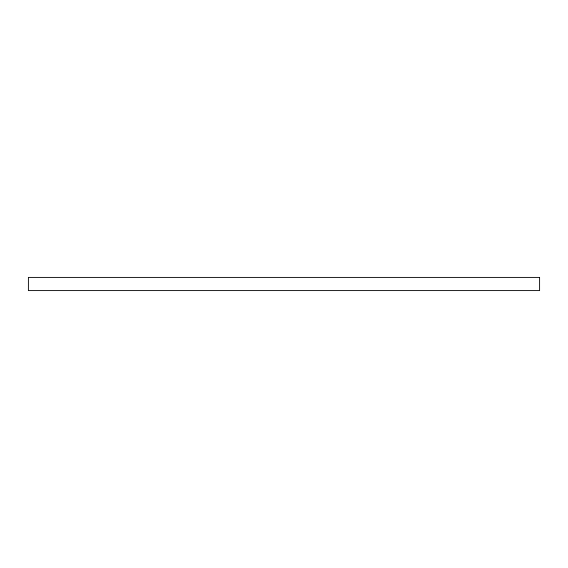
<?xml version="1.0" encoding="UTF-8"?>
<svg xmlns="http://www.w3.org/2000/svg" width="568" height="568" viewBox="0 0 568 568"><rect width="100%" height="100%" fill="white"/><g stroke="black" fill="none" stroke-linecap="round" stroke-linejoin="round"><path stroke-width="0.85" d="M539.6 277.411L28.4 277.411L28.4 290.589L539.6 290.589L539.6 277.411"/></g></svg>
